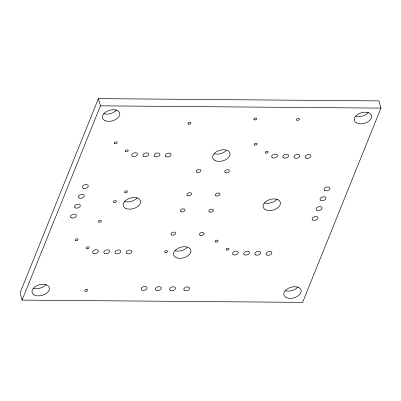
<?xml version="1.0" encoding="UTF-8"?>
<svg xmlns="http://www.w3.org/2000/svg" width="401" height="401" viewBox="0 0 401 401"><rect width="100%" height="100%" fill="white"/><g stroke="black" fill="none" stroke-linecap="round" stroke-linejoin="round"><path stroke-width="0.6" d="M98.405 98.626L20.05 292.885L22.09 300.103L302.595 302.374L380.95 108.115L378.91 100.897L98.405 98.626L100.445 105.839L22.09 300.103M100.445 105.839L380.95 108.115M137.307 197.718A8.922 5.494 -15.8 0 1 124.541 201.513M226.39 150.42A8.922 5.494 -15.8 0 1 214.044 153.723M277.211 199.096A8.922 5.494 -15.8 0 1 264.444 202.891M187.282 247.377A8.922 5.494 -15.8 0 1 174.936 250.68M46.15 284.424A8.922 5.494 -15.8 0 1 33.383 288.224M116.541 109.899A8.922 5.494 -15.8 0 1 103.774 113.694M368.369 112.385A8.922 5.494 -15.8 0 1 355.602 116.18M297.973 286.91A8.922 5.494 -15.8 0 1 285.206 290.705M306.018 158.079A2.972 1.83 -15.8 0 0 310.89 156.44A2.972 1.83 -15.8 0 0 307.372 154.721A2.972 1.83 -15.8 0 0 306.018 158.079M104.621 253.437A2.972 1.83 -15.8 0 0 109.498 251.798A2.972 1.83 -15.8 0 0 105.974 250.079A2.972 1.83 -15.8 0 0 104.621 253.437M283.632 157.859A2.972 1.83 -15.8 0 0 288.509 156.22A2.972 1.83 -15.8 0 0 284.986 154.5A2.972 1.83 -15.8 0 0 283.632 157.859M125.618 208.345A8.922 5.494 -15.8 0 0 140.245 203.432A8.922 5.494 -15.8 0 0 129.683 198.269A8.922 5.494 -15.8 0 0 125.618 208.345M215.126 160.555A8.922 5.494 -15.8 0 0 229.748 155.643A8.922 5.494 -15.8 0 0 219.187 150.48A8.922 5.494 -15.8 0 0 215.126 160.555M265.522 209.723A8.922 5.494 -15.8 0 0 280.144 204.811A8.922 5.494 -15.8 0 0 269.587 199.648A8.922 5.494 -15.8 0 0 265.522 209.723M176.019 257.512A8.922 5.494 -15.8 0 0 190.64 252.6A8.922 5.494 -15.8 0 0 180.079 247.437A8.922 5.494 -15.8 0 0 176.019 257.512M34.461 295.056A8.922 5.494 -15.8 0 0 49.082 290.144A8.922 5.494 -15.8 0 0 38.526 284.981A8.922 5.494 -15.8 0 0 34.461 295.056M104.856 120.531A8.922 5.494 -15.8 0 0 119.478 115.613A8.922 5.494 -15.8 0 0 108.917 110.45A8.922 5.494 -15.8 0 0 104.856 120.531M356.679 123.012A8.922 5.494 -15.8 0 0 371.306 118.1A8.922 5.494 -15.8 0 0 360.745 112.937A8.922 5.494 -15.8 0 0 356.679 123.012M286.289 297.537A8.922 5.494 -15.8 0 0 300.91 292.625A8.922 5.494 -15.8 0 0 290.349 287.462A8.922 5.494 -15.8 0 0 286.289 297.537M296.87 120.21A1.509 0.932 -15.8 0 0 299.346 119.378A1.509 0.932 -15.8 0 0 297.557 118.501A1.509 0.932 -15.8 0 0 296.87 120.21M254.229 119.789A1.509 0.932 -15.8 0 0 256.705 118.957A1.509 0.932 -15.8 0 0 254.916 118.079A1.509 0.932 -15.8 0 0 254.229 119.789M165.052 252.424A1.509 0.932 -15.8 0 0 167.528 251.592A1.509 0.932 -15.8 0 0 165.738 250.72A1.509 0.932 -15.8 0 0 165.052 252.424M124.927 192.686A1.509 0.932 -15.8 0 0 127.403 191.853A1.509 0.932 -15.8 0 0 125.618 190.981A1.509 0.932 -15.8 0 0 124.927 192.686M113.849 202.47A1.509 0.932 -15.8 0 0 116.325 201.638A1.509 0.932 -15.8 0 0 114.536 200.761A1.509 0.932 -15.8 0 0 113.849 202.47M188.275 124.079A1.509 0.932 -15.8 0 0 190.751 123.247A1.509 0.932 -15.8 0 0 188.966 122.375A1.509 0.932 -15.8 0 0 188.275 124.079M98.791 222.099A1.509 0.932 -15.8 0 0 101.268 221.267A1.509 0.932 -15.8 0 0 99.483 220.395A1.509 0.932 -15.8 0 0 98.791 222.099M85.192 291.196A1.509 0.932 -15.8 0 0 87.669 290.364A1.509 0.932 -15.8 0 0 85.884 289.492A1.509 0.932 -15.8 0 0 85.192 291.196M196.951 172.32A2.381 1.464 -15.8 0 0 200.851 171.006A2.381 1.464 -15.8 0 0 198.034 169.633A2.381 1.464 -15.8 0 0 196.951 172.32M187.568 195.588A2.381 1.464 -15.8 0 0 191.467 194.279A2.381 1.464 -15.8 0 0 188.65 192.901A2.381 1.464 -15.8 0 0 187.568 195.588M171.673 234.991A2.381 1.464 -15.8 0 0 175.573 233.683A2.381 1.464 -15.8 0 0 172.756 232.304A2.381 1.464 -15.8 0 0 171.673 234.991M181.057 211.723A2.381 1.464 -15.8 0 0 184.956 210.415A2.381 1.464 -15.8 0 0 182.144 209.036A2.381 1.464 -15.8 0 0 181.057 211.723M225.382 172.6A2.381 1.464 -15.8 0 0 229.282 171.287A2.381 1.464 -15.8 0 0 226.465 169.914A2.381 1.464 -15.8 0 0 225.382 172.6M215.994 195.868A2.381 1.464 -15.8 0 0 219.893 194.56A2.381 1.464 -15.8 0 0 217.076 193.182A2.381 1.464 -15.8 0 0 215.994 195.868M200.099 235.272A2.381 1.464 -15.8 0 0 203.999 233.963A2.381 1.464 -15.8 0 0 201.187 232.585A2.381 1.464 -15.8 0 0 200.099 235.272M209.487 212.004A2.381 1.464 -15.8 0 0 213.387 210.695A2.381 1.464 -15.8 0 0 210.57 209.317A2.381 1.464 -15.8 0 0 209.487 212.004M141.989 290.144A3.023 1.86 -15.8 0 0 146.941 288.479A3.023 1.86 -15.8 0 0 143.368 286.73A3.023 1.86 -15.8 0 0 141.989 290.144M156.205 290.284A3.023 1.86 -15.8 0 0 161.157 288.62A3.023 1.86 -15.8 0 0 157.578 286.87A3.023 1.86 -15.8 0 0 156.205 290.284M170.42 290.424A3.023 1.86 -15.8 0 0 175.372 288.76A3.023 1.86 -15.8 0 0 171.793 287.011A3.023 1.86 -15.8 0 0 170.42 290.424M184.63 290.565A3.023 1.86 -15.8 0 0 189.583 288.9A3.023 1.86 -15.8 0 0 186.009 287.151A3.023 1.86 -15.8 0 0 184.63 290.565M83.218 188.189A3.023 1.86 -15.8 0 0 88.17 186.525A3.023 1.86 -15.8 0 0 84.596 184.776A3.023 1.86 -15.8 0 0 83.218 188.189M79.243 198.039A3.023 1.86 -15.8 0 0 84.195 196.375A3.023 1.86 -15.8 0 0 80.621 194.625A3.023 1.86 -15.8 0 0 79.243 198.039M320.885 200.425A3.023 1.86 -15.8 0 0 325.838 198.761A3.023 1.86 -15.8 0 0 322.259 197.011A3.023 1.86 -15.8 0 0 320.885 200.425M324.86 190.57A3.023 1.86 -15.8 0 0 329.812 188.906A3.023 1.86 -15.8 0 0 326.234 187.157A3.023 1.86 -15.8 0 0 324.86 190.57M75.273 207.888A3.023 1.86 -15.8 0 0 80.225 206.224A3.023 1.86 -15.8 0 0 76.646 204.48A3.023 1.86 -15.8 0 0 75.273 207.888M71.298 217.743A3.023 1.86 -15.8 0 0 76.25 216.079A3.023 1.86 -15.8 0 0 72.671 214.329A3.023 1.86 -15.8 0 0 71.298 217.743M312.94 220.124A3.023 1.86 -15.8 0 0 317.893 218.46A3.023 1.86 -15.8 0 0 314.314 216.71A3.023 1.86 -15.8 0 0 312.94 220.124M316.91 210.274A3.023 1.86 -15.8 0 0 321.863 208.61A3.023 1.86 -15.8 0 0 318.289 206.861A3.023 1.86 -15.8 0 0 316.91 210.274M115.814 253.547A2.972 1.83 -15.8 0 0 120.691 251.908A2.972 1.83 -15.8 0 0 117.167 250.189A2.972 1.83 -15.8 0 0 115.814 253.547M255.718 254.926A2.972 1.83 -15.8 0 0 260.59 253.292A2.972 1.83 -15.8 0 0 257.071 251.567A2.972 1.83 -15.8 0 0 255.718 254.926M154.921 156.59A2.972 1.83 -15.8 0 0 159.798 154.951A2.972 1.83 -15.8 0 0 156.275 153.232A2.972 1.83 -15.8 0 0 154.921 156.59M294.825 157.969A2.972 1.83 -15.8 0 0 299.697 156.33A2.972 1.83 -15.8 0 0 296.179 154.611A2.972 1.83 -15.8 0 0 294.825 157.969M244.525 254.815A2.972 1.83 -15.8 0 0 249.402 253.181A2.972 1.83 -15.8 0 0 245.878 251.457A2.972 1.83 -15.8 0 0 244.525 254.815M143.728 156.48A2.972 1.83 -15.8 0 0 148.606 154.841A2.972 1.83 -15.8 0 0 145.082 153.122A2.972 1.83 -15.8 0 0 143.728 156.48M127.007 253.658A2.972 1.83 -15.8 0 0 131.879 252.018A2.972 1.83 -15.8 0 0 128.36 250.299A2.972 1.83 -15.8 0 0 127.007 253.658M266.911 255.036A2.972 1.83 -15.8 0 0 271.783 253.402A2.972 1.83 -15.8 0 0 268.264 251.678A2.972 1.83 -15.8 0 0 266.911 255.036M166.114 156.701A2.972 1.83 -15.8 0 0 170.986 155.062A2.972 1.83 -15.8 0 0 167.468 153.342A2.972 1.83 -15.8 0 0 166.114 156.701M93.428 253.327A2.972 1.83 -15.8 0 0 98.305 251.688A2.972 1.83 -15.8 0 0 94.786 249.968A2.972 1.83 -15.8 0 0 93.428 253.327M233.332 254.705A2.972 1.83 -15.8 0 0 238.209 253.071A2.972 1.83 -15.8 0 0 234.685 251.347A2.972 1.83 -15.8 0 0 233.332 254.705M132.536 156.37A2.972 1.83 -15.8 0 0 137.413 154.731A2.972 1.83 -15.8 0 0 133.894 153.012A2.972 1.83 -15.8 0 0 132.536 156.37M272.439 157.748A2.972 1.83 -15.8 0 0 277.317 156.109A2.972 1.83 -15.8 0 0 273.798 154.39A2.972 1.83 -15.8 0 0 272.439 157.748M75.594 240.59A1.509 0.932 -15.8 0 0 78.07 239.758A1.509 0.932 -15.8 0 0 76.28 238.881A1.509 0.932 -15.8 0 0 75.594 240.59M86.631 248.61A1.509 0.932 -15.8 0 0 89.107 247.778A1.509 0.932 -15.8 0 0 87.318 246.906A1.509 0.932 -15.8 0 0 86.631 248.61M215.497 241.968A1.509 0.932 -15.8 0 0 217.974 241.136A1.509 0.932 -15.8 0 0 216.184 240.264A1.509 0.932 -15.8 0 0 215.497 241.968M226.535 249.988A1.509 0.932 -15.8 0 0 229.011 249.156A1.509 0.932 -15.8 0 0 227.222 248.284A1.509 0.932 -15.8 0 0 226.535 249.988M114.701 143.628A1.509 0.932 -15.8 0 0 117.177 142.796A1.509 0.932 -15.8 0 0 115.388 141.924A1.509 0.932 -15.8 0 0 114.701 143.628M125.739 151.653A1.509 0.932 -15.8 0 0 128.215 150.821A1.509 0.932 -15.8 0 0 126.425 149.944A1.509 0.932 -15.8 0 0 125.739 151.653M254.605 145.012A1.509 0.932 -15.8 0 0 257.081 144.18A1.509 0.932 -15.8 0 0 255.292 143.302A1.509 0.932 -15.8 0 0 254.605 145.012M265.642 153.032A1.509 0.932 -15.8 0 0 268.119 152.2A1.509 0.932 -15.8 0 0 266.329 151.327A1.509 0.932 -15.8 0 0 265.642 153.032"/></g></svg>
